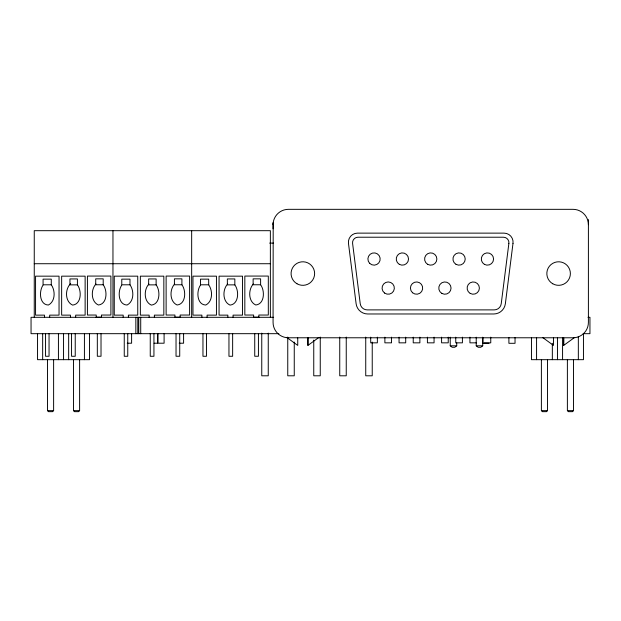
<?xml version="1.0" encoding="UTF-8"?>
<svg xmlns="http://www.w3.org/2000/svg" width="621" height="621" viewBox="0 0 621 621"><rect width="100%" height="100%" fill="white"/><g stroke="black" fill="none" stroke-linecap="round" stroke-linejoin="round"><path stroke-width="0.93" d="M307.931 345.4L307.938 337.894L307.931 345.4L318.907 337.436M563.682 345.4L563.689 337.894L563.682 345.4L574.666 337.436M273.069 228.776L273.201 222.683L273.069 322.423A15.354 15.354 0 0 0 288.423 337.777L573.043 337.777A15.354 15.354 0 0 0 588.398 322.423L588.398 219.57M43.028 285.179C38.844 291.055 39.348 304.748 48.376 305.035C55.455 301.464 55.463 290.659 51.279 284.798L51.279 279.139L43.074 279.139L43.074 284.798L51.279 284.798M121.732 285.179C117.548 291.055 118.052 304.748 127.08 305.035C134.159 301.464 134.167 290.659 129.983 284.798L129.983 279.139L121.778 279.139L121.778 284.798L129.983 284.798M200.436 285.179C196.252 291.055 196.756 304.748 205.784 305.035C212.856 301.464 212.871 290.659 208.687 284.798L208.687 279.139L200.482 279.139L200.482 284.798L208.687 284.798M53.616 359.675L53.616 410.644L52.591 411.669L48.5 411.669L47.475 410.644L47.475 359.675M79.612 359.675L79.612 410.644L78.588 411.669L74.497 411.669L73.472 410.644L73.472 359.675M547.528 359.675L547.528 410.644L546.503 411.669L542.412 411.669L541.388 410.644L541.388 359.675M573.525 359.675L573.525 410.644L572.5 411.669L568.409 411.669L567.384 410.644L567.384 359.675M70.685 283.587C64.871 288.959 64.832 301.612 72.626 305.105C81.514 304.189 81.848 290.713 77.423 284.868L77.423 278.938L69.948 278.938L69.948 284.868L77.423 284.868M95.952 283.999C90.705 289.518 90.79 301.643 98.397 305.004C107.293 304.096 107.619 290.62 103.202 284.767L103.202 278.845L95.719 278.845L95.719 284.767L103.202 284.767M148.885 284.092C143.637 289.619 143.723 301.744 151.322 305.105C160.218 304.189 160.552 290.713 156.127 284.868L156.127 278.938L148.652 278.938L148.652 284.868L156.127 284.868M174.656 283.999C169.409 289.518 169.494 301.643 177.101 305.004C185.997 304.096 186.323 290.62 181.906 284.767L181.906 278.845L174.423 278.845L174.423 284.767L181.906 284.767M227.589 284.092C222.341 289.619 222.427 301.744 230.026 305.105C238.922 304.189 239.256 290.713 234.831 284.868L234.831 278.938L227.356 278.938L227.356 284.868L234.831 284.868M253.36 283.999C248.113 289.518 248.198 301.643 255.805 305.004C264.701 304.096 265.027 290.62 260.61 284.767L260.61 278.845L253.127 278.845L253.127 284.767L260.61 284.767M456.73 342.939L456.73 345.812L454.782 347.286L452.181 347.286L450.233 345.812L450.233 337.203M482.727 337.203L482.727 345.812L480.778 347.286L478.178 347.286L476.222 345.812L476.222 337.203M269.685 243.106L273.566 243.106M34.256 263.723L270.368 263.723M96.224 317.207L101.44 317.207M174.928 317.207L180.144 317.207M253.632 317.207L258.848 317.207M273.644 317.308L31.05 317.308L31.05 333.679L278.852 333.679M588.009 317.308L589.95 317.308L589.95 333.679L583.158 333.679M476.586 342.839L469.934 342.839L469.934 337.156M484.108 342.839L490.761 342.839L490.761 337.156M127.22 343.211L131.605 343.211L131.605 333.578M154.086 343.211L157.602 343.211L157.602 333.578M179.205 343.211L183.591 343.211L183.591 333.578M489.038 343.304L482.897 343.304L482.897 337.521M450.233 345.812L456.73 345.812M476.222 345.812L482.727 345.812M47.475 410.644L53.616 410.644M73.472 410.644L79.612 410.644M541.388 410.644L547.528 410.644M567.384 410.644L573.525 410.644M542.552 337.436L553.497 345.4L553.497 337.894M286.793 337.436L297.738 345.4L297.738 337.894M583.453 333.679L583.453 359.675L531.46 359.675L531.46 337.529M578.337 336.566L578.337 359.675M562.572 337.529L562.572 359.675M557.456 337.529L557.456 359.675M552.341 343.312L552.341 359.675M536.575 337.529L536.575 359.675M515.034 337.521L515.034 343.304L508.894 343.304L508.894 337.521M462.412 337.156L462.412 342.839L455.76 342.839L455.76 337.156M448.238 337.156L448.238 342.839L441.585 342.839L441.585 337.156M434.063 337.156L434.063 342.839L427.411 342.839L427.411 337.156M419.881 337.156L419.881 342.839L413.229 342.839L413.229 337.156M405.707 337.156L405.707 342.839L399.055 342.839L399.055 337.156M391.533 337.156L391.533 342.839L384.88 342.839L384.88 337.156M377.358 337.156L377.358 342.839L370.706 342.839L370.706 337.156M372.235 342.062L372.235 375.798L365.738 375.798L365.738 337.079M346.246 337.079L346.246 375.798L339.741 375.798L339.741 337.079M320.25 337.079L320.25 375.798L313.752 375.798L313.752 340.137M294.253 342.062L294.253 375.798L287.756 375.798L287.756 337.079M270.368 317.3L270.368 230.686L34.256 230.686L34.256 317.3M268.256 333.12L268.256 375.798L261.759 375.798L261.759 333.12M258.848 317.3L258.848 315.041L268.311 315.041L268.311 276.066L244.829 276.066L244.829 315.041L253.632 315.041L253.632 317.3M258.429 333.43L258.429 356.252L254.734 356.252L254.734 333.43M233.069 317.3L233.069 315.134L242.539 315.134L242.539 276.159L219.058 276.159L219.058 315.134L227.853 315.134L227.853 317.3M232.642 333.461L232.642 356.275L228.955 356.275L228.955 333.461M207.096 317.3L207.096 315.134L216.45 315.134L216.45 276.159L192.968 276.159L192.968 315.134L201.879 315.134L201.879 317.3M206.459 333.461L206.459 356.275L202.958 356.275L202.958 333.461M191.664 230.686L191.664 317.3M180.144 317.3L180.144 315.041L189.607 315.041L189.607 276.066L166.125 276.066L166.125 315.041L174.928 315.041L174.928 317.3M179.725 333.43L179.725 356.252L176.03 356.252L176.03 333.43M164.099 333.578L164.099 343.211L157.959 343.211L157.959 333.578M154.365 317.3L154.365 315.134L163.835 315.134L163.835 276.159L140.354 276.159L140.354 315.134L149.149 315.134L149.149 317.3M153.938 333.461L153.938 356.275L150.251 356.275L150.251 333.461M140.719 317.308L140.719 333.679M138.77 317.308L138.77 333.679M137.792 317.308L137.792 333.679M135.844 317.308L135.844 333.679M128.392 317.3L128.392 315.134L137.746 315.134L137.746 276.159L114.264 276.159L114.264 315.134L123.175 315.134L123.175 317.3M127.755 333.461L127.755 356.275L124.254 356.275L124.254 333.461M112.96 230.686L112.96 317.3M101.44 317.3L101.44 315.041L110.903 315.041L110.903 276.066L87.421 276.066L87.421 315.041L96.224 315.041L96.224 317.3M101.021 333.43L101.021 356.252L97.326 356.252L97.326 333.43M89.54 333.679L89.54 359.675L37.547 359.675L37.547 333.679M84.425 333.679L84.425 359.675M75.669 317.3L75.669 315.134L85.131 315.134L85.131 276.159L61.65 276.159L61.65 315.134L70.445 315.134L70.445 317.3M75.234 333.461L75.234 356.275L71.547 356.275L71.547 333.461M68.659 333.679L68.659 359.675M63.544 333.679L63.544 359.675M58.428 333.679L58.428 359.675M49.688 317.3L49.688 315.134L59.042 315.134L59.042 276.159L35.56 276.159L35.56 315.134L44.471 315.134L44.471 317.3M49.051 333.461L49.051 356.275L45.55 356.275L45.55 333.461M42.663 333.679L42.663 359.675M273.069 224.686A15.354 15.354 0 0 1 288.423 209.331L573.043 209.331A15.354 15.354 0 0 1 588.398 224.686M508.878 243.362L501.232 303.747A7.025 7.025 0 0 1 494.262 309.887L367.205 309.887A7.025 7.025 0 0 1 360.234 303.747L352.588 243.362A5.457 5.457 0 0 1 358.007 237.222L503.46 237.222A5.457 5.457 0 0 1 508.878 243.362M513 243.362L505.362 303.747A11.706 11.706 0 0 1 493.827 313.978L367.64 313.978A11.706 11.706 0 0 1 356.112 303.747L348.466 243.362A9.09 9.09 0 0 1 357.401 233.131L504.066 233.131A9.02 9.02 0 0 1 513 243.362M552.729 283.75A11.768 11.768 0 0 0 570.381 273.55A11.768 11.768 0 0 0 552.729 263.358A11.768 11.768 0 0 0 552.729 283.75M296.97 283.75A11.768 11.768 0 0 0 314.622 273.55A11.768 11.768 0 0 0 296.97 263.358A11.768 11.768 0 0 0 296.97 283.75M384.624 293.073A6.14 6.14 0 0 0 394.319 288.703A6.14 6.14 0 0 0 385.688 282.485A6.14 6.14 0 0 0 384.624 293.073M412.592 292.77A6.14 6.14 0 0 0 422.598 289.176A6.14 6.14 0 0 0 414.486 282.307A6.14 6.14 0 0 0 412.592 292.77M441.842 293.407A6.14 6.14 0 0 0 451.048 288.09A6.14 6.14 0 0 0 441.842 282.772A6.14 6.14 0 0 0 441.842 293.407M470.19 293.407A6.14 6.14 0 0 0 479.396 288.09A6.14 6.14 0 0 0 470.19 282.772A6.14 6.14 0 0 0 470.19 293.407M484.364 264.336A6.14 6.14 0 0 0 493.571 259.019A6.14 6.14 0 0 0 484.364 253.702A6.14 6.14 0 0 0 484.364 264.336M456.016 264.336A6.14 6.14 0 0 0 465.222 259.019A6.14 6.14 0 0 0 456.016 253.702A6.14 6.14 0 0 0 456.016 264.336M369.697 263.366A6.14 6.14 0 0 0 379.967 260.61A6.14 6.14 0 0 0 372.445 253.089A6.14 6.14 0 0 0 369.697 263.366M399.311 264.336A6.14 6.14 0 0 0 408.525 259.019A6.14 6.14 0 0 0 399.311 253.702A6.14 6.14 0 0 0 399.311 264.336M427.659 264.336A6.14 6.14 0 0 0 436.873 259.019A6.14 6.14 0 0 0 427.659 253.702A6.14 6.14 0 0 0 427.659 264.336"/></g></svg>
